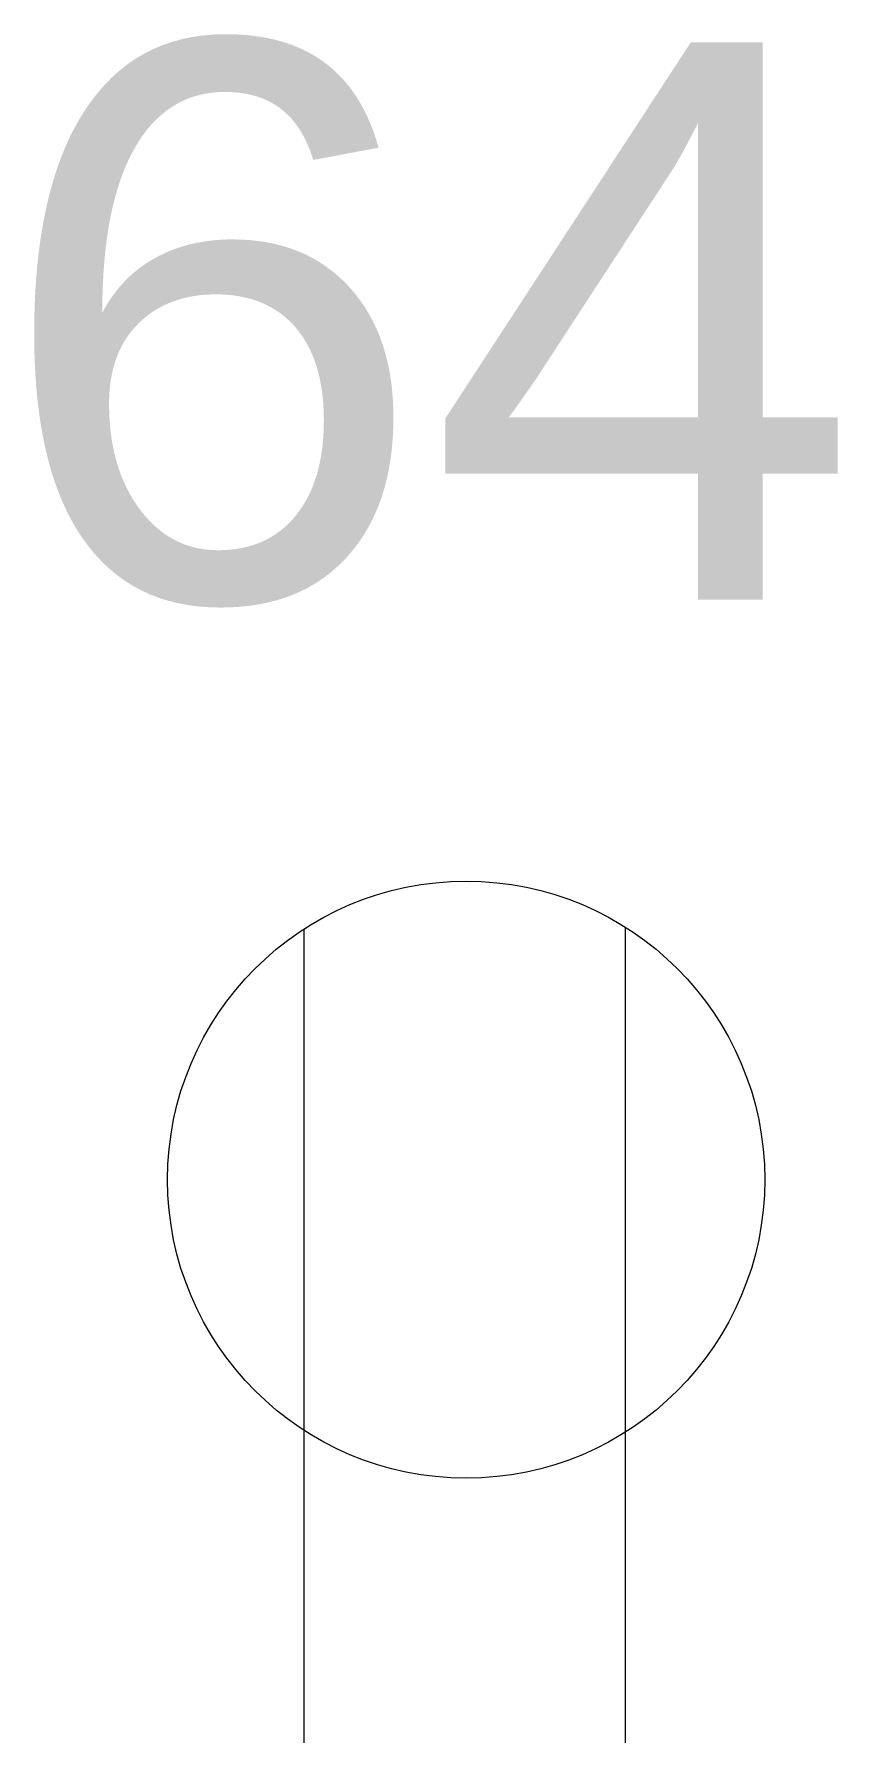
# Model space of a CAD drawing. Header units: inches. Extents: x 422.16 to 426.49, y 44.51 to 53.71.
import ezdxf
from ezdxf.enums import TextEntityAlignment as Align

# ---------------------------------------------------------------- set-up
doc = ezdxf.new("R2010")
doc.units = ezdxf.units.IN
doc.header["$MEASUREMENT"] = 0
doc.layers.get('0').update_dxf_attribs({"color": 1, "lineweight": 9})
doc.layers.add('E102-2nd-floor-electrical', color=7, linetype='Continuous', lineweight=9)
doc.styles.add('Reg', font='Arial.ttf', dxfattribs={"height": 3})

# ---------------------------------------------------------------- blocks, each defined once
blk = doc.blocks.new('duplex')
at = {"style": 'Reg'}
blk.add_attdef('ID', text='', height=3, dxfattribs=at).set_placement((292.5485, 61.4623), align=Align.MIDDLE_CENTER)

msp = doc.modelspace()

# ---------------------------------------------------------------- linework, layer by layer
at = {"layer": 'E102-2nd-floor-electrical'}
for p, q in [((423.6143, 44.5131), (423.6143, 48.895)), ((425.3448, 44.5131), (425.3448, 48.9045))]:
    msp.add_line(p, q, dxfattribs=at)
msp.add_circle((424.487, 47.5453), 1.6072, dxfattribs=at)

# ---------------------------------------------------------------- block references
msp.add_blockref('duplex', (131.7311, -9.2941), dxfattribs=at).add_auto_attribs({'ID': '64'})

doc.saveas('drawing.dxf')
